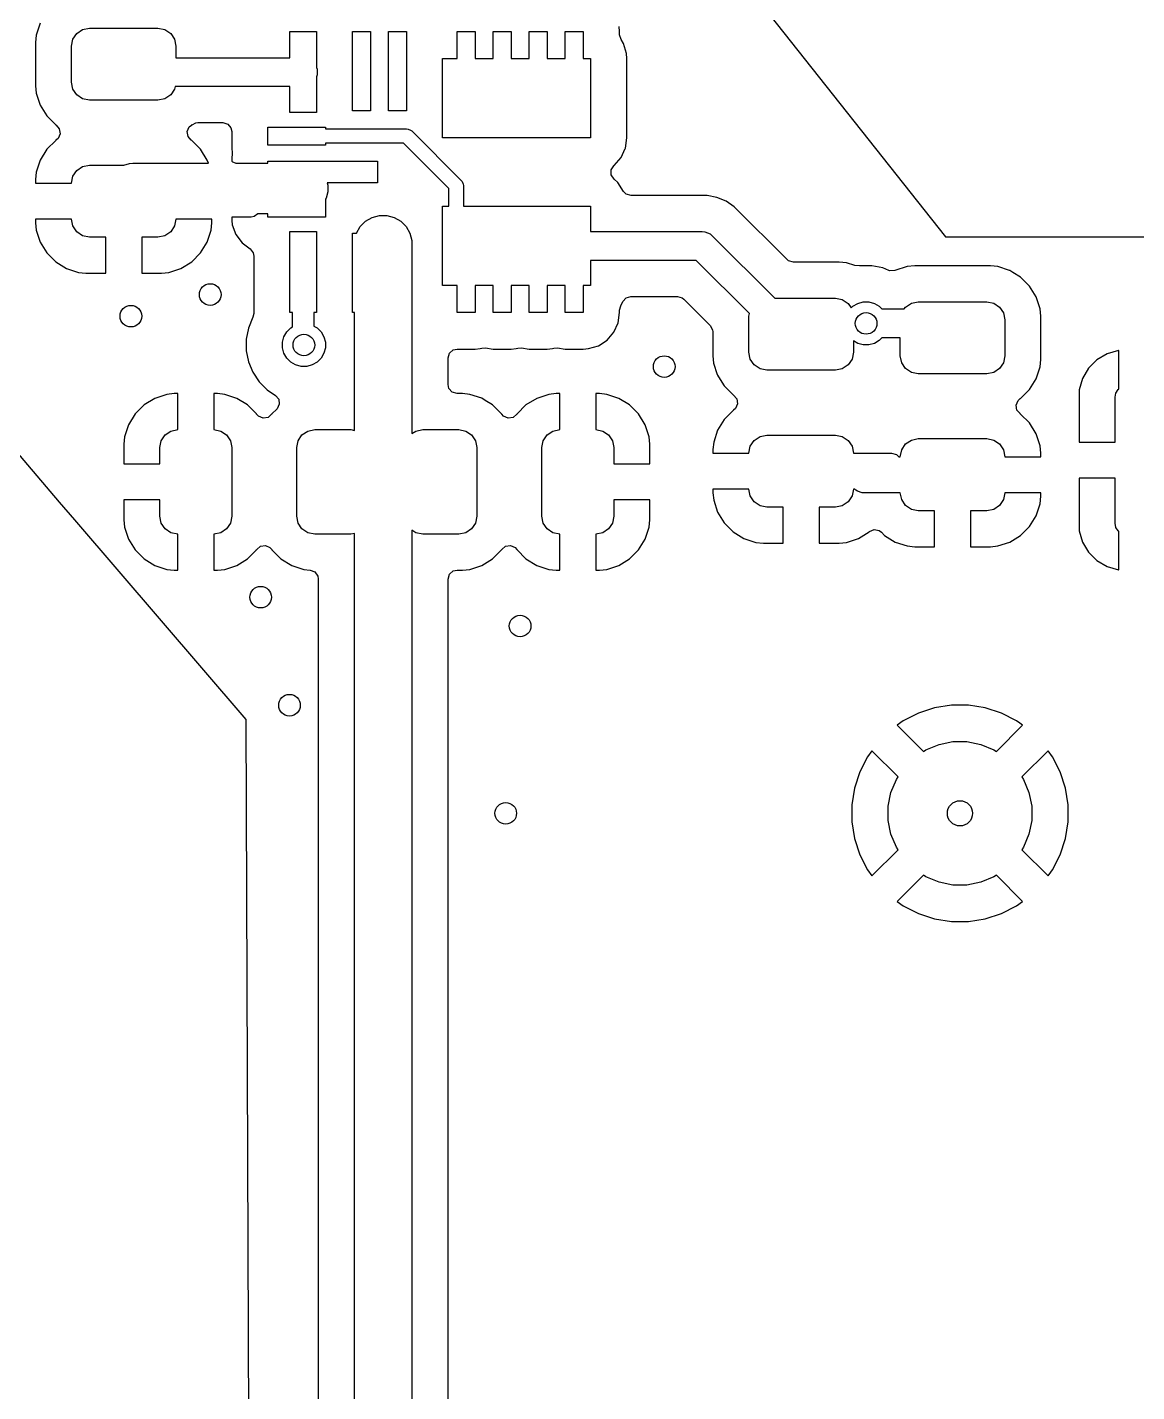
# Model space of a CAD drawing. Header units: inches. Extents: x -1.73 to 1.75, y 0.02 to 4.69.
# Drawn here: x -0.427 to 0.179, y 0.719 to 1.465 of the extents above; entities that cross this region are included whole.
import ezdxf

# ---------------------------------------------------------------- set-up
doc = ezdxf.new("R2010")
doc.units = ezdxf.units.IN
doc.header["$MEASUREMENT"] = 0
doc.layers.add('BLACK', color=250, linetype='CONTINUOUS')

msp = doc.modelspace()

# ---------------------------------------------------------------- linework, layer by layer
at = {"layer": 'BLACK', "linetype": 'CONTINUOUS'}
for p, q in [((-0.05759, 1.51783), (0.0748, 1.35039)), ((-0.42077, 1.46389), (-0.42185, 1.46064)), ((-0.41968, 1.4672), (-0.42077, 1.46389)), ((-0.40181, 1.45839), (-0.39968, 1.46159)), ((-0.39968, 1.46159), (-0.39648, 1.46372)), ((-0.39648, 1.46372), (-0.39272, 1.46447)), ((-0.39272, 1.46447), (-0.35531, 1.46447)), ((-0.35531, 1.46447), (-0.35155, 1.46372)), ((-0.35155, 1.46372), (-0.34836, 1.46159)), ((-0.34836, 1.46159), (-0.34622, 1.45839)), ((-0.28327, 1.44833), (-0.28327, 1.4626)), ((-0.28327, 1.4626), (-0.2687, 1.4626)), ((-0.2687, 1.4626), (-0.2687, 1.44305)), ((-0.24902, 1.41929), (-0.24902, 1.4626)), ((-0.24902, 1.4626), (-0.23918, 1.4626)), ((-0.23918, 1.4626), (-0.23918, 1.41929)), ((-0.22933, 1.41929), (-0.22933, 1.4626)), ((-0.22933, 1.4626), (-0.21949, 1.4626)), ((-0.21949, 1.4626), (-0.21949, 1.41929)), ((-0.19193, 1.44783), (-0.19193, 1.4626)), ((-0.19193, 1.4626), (-0.18208, 1.4626)), ((-0.18208, 1.4626), (-0.18208, 1.44783)), ((-0.17224, 1.44783), (-0.17224, 1.4626)), ((-0.17224, 1.4626), (-0.16239, 1.4626)), ((-0.16239, 1.4626), (-0.16239, 1.44783)), ((-0.15255, 1.44783), (-0.15255, 1.4626)), ((-0.15255, 1.4626), (-0.1427, 1.4626)), ((-0.1427, 1.4626), (-0.1427, 1.44783)), ((-0.13286, 1.44783), (-0.13286, 1.4626)), ((-0.13286, 1.4626), (-0.12301, 1.4626)), ((-0.12301, 1.4626), (-0.12301, 1.44783)), ((-0.10311, 1.4626), (-0.10332, 1.46543)), ((-0.10311, 1.46084), (-0.10311, 1.4626)), ((-0.42185, 1.46064), (-0.42226, 1.4566)), ((-0.42226, 1.4566), (-0.42226, 1.43297)), ((-0.42185, 1.46064), (-0.42185, 1.46064)), ((-0.42185, 1.46064), (-0.42185, 1.46064)), ((-0.40256, 1.45463), (-0.40181, 1.45839)), ((-0.40256, 1.43494), (-0.40256, 1.45463)), ((-0.34622, 1.45839), (-0.34547, 1.45463)), ((-0.34547, 1.45463), (-0.34547, 1.44833)), ((-0.10234, 1.4582), (-0.10311, 1.46084)), ((-0.10099, 1.4561), (-0.10234, 1.4582)), ((-0.09939, 1.45067), (-0.10099, 1.4561)), ((-0.34547, 1.44833), (-0.28327, 1.44833)), ((-0.1998, 1.40453), (-0.1998, 1.44783)), ((-0.1998, 1.44783), (-0.19193, 1.44783)), ((-0.18208, 1.44783), (-0.17224, 1.44783)), ((-0.16239, 1.44783), (-0.15255, 1.44783)), ((-0.1427, 1.44783), (-0.13286, 1.44783)), ((-0.12301, 1.44783), (-0.11909, 1.44783)), ((-0.11909, 1.44783), (-0.11909, 1.4439)), ((-0.09919, 1.44783), (-0.09939, 1.45067)), ((-0.09919, 1.44371), (-0.09919, 1.44783)), ((-0.2687, 1.44305), (-0.26826, 1.44199)), ((-0.26826, 1.44199), (-0.26826, 1.43892)), ((-0.11909, 1.4439), (-0.11909, 1.4439)), ((-0.11909, 1.4439), (-0.11909, 1.40453)), ((-0.09919, 1.40453), (-0.09919, 1.44371)), ((-0.09919, 1.44371), (-0.09919, 1.44371)), ((-0.42226, 1.43297), (-0.42226, 1.43297)), ((-0.42226, 1.43297), (-0.42185, 1.42893)), ((-0.40181, 1.43117), (-0.40256, 1.43494)), ((-0.34594, 1.43258), (-0.34622, 1.43117)), ((-0.28327, 1.43258), (-0.34594, 1.43258)), ((-0.28327, 1.41831), (-0.28327, 1.43258)), ((-0.26826, 1.43892), (-0.2687, 1.43786)), ((-0.2687, 1.43786), (-0.2687, 1.41831)), ((-0.42185, 1.42893), (-0.42185, 1.42893)), ((-0.42185, 1.42893), (-0.41968, 1.42237)), ((-0.39968, 1.42798), (-0.40181, 1.43117)), ((-0.39648, 1.42585), (-0.39968, 1.42798)), ((-0.39272, 1.4251), (-0.39648, 1.42585)), ((-0.35531, 1.4251), (-0.39272, 1.4251)), ((-0.35155, 1.42585), (-0.35531, 1.4251)), ((-0.34836, 1.42798), (-0.35155, 1.42585)), ((-0.34622, 1.43117), (-0.34836, 1.42798)), ((-0.41968, 1.42237), (-0.41968, 1.42237)), ((-0.41968, 1.42237), (-0.41605, 1.41649)), ((-0.2687, 1.41831), (-0.28327, 1.41831)), ((-0.23918, 1.41929), (-0.24902, 1.41929)), ((-0.21949, 1.41929), (-0.22933, 1.41929)), ((-0.41605, 1.41649), (-0.41117, 1.41161)), ((-0.41117, 1.41161), (-0.41104, 1.41153)), ((-0.41104, 1.41153), (-0.41104, 1.41153)), ((-0.41104, 1.41153), (-0.41097, 1.41145)), ((-0.41097, 1.41145), (-0.41094, 1.41143)), ((-0.41094, 1.41143), (-0.41095, 1.41143)), ((-0.41095, 1.41143), (-0.4092, 1.40948)), ((-0.4092, 1.40948), (-0.40876, 1.40677)), ((-0.33928, 1.40798), (-0.33818, 1.4105)), ((-0.33818, 1.4105), (-0.33699, 1.41153)), ((-0.33699, 1.41153), (-0.33686, 1.41161)), ((-0.33686, 1.41161), (-0.33664, 1.41178)), ((-0.33686, 1.41161), (-0.33686, 1.41161)), ((-0.33664, 1.41178), (-0.33657, 1.41169)), ((-0.33657, 1.41169), (-0.33461, 1.41276)), ((-0.33461, 1.41276), (-0.33357, 1.41287)), ((-0.33357, 1.41287), (-0.31986, 1.41287)), ((-0.31986, 1.41287), (-0.31722, 1.4121)), ((-0.31722, 1.4121), (-0.31542, 1.41002)), ((-0.31542, 1.41002), (-0.31498, 1.40799)), ((-0.29528, 1.40059), (-0.29528, 1.41043)), ((-0.29528, 1.41043), (-0.26378, 1.41043)), ((-0.26378, 1.41043), (-0.26378, 1.40945)), ((-0.26378, 1.40945), (-0.21949, 1.40945)), ((-0.21949, 1.40945), (-0.21872, 1.40937)), ((-0.21872, 1.40937), (-0.2173, 1.40879)), ((-0.41116, 1.40314), (-0.41604, 1.39826)), ((-0.41104, 1.40322), (-0.41116, 1.40314)), ((-0.41116, 1.40314), (-0.41116, 1.40314)), ((-0.40985, 1.40424), (-0.41104, 1.40322)), ((-0.40876, 1.40677), (-0.40985, 1.40424)), ((-0.33883, 1.40526), (-0.33928, 1.40798)), ((-0.33709, 1.40333), (-0.33883, 1.40526)), ((-0.3371, 1.40332), (-0.33709, 1.40333)), ((-0.33706, 1.40329), (-0.3371, 1.40332)), ((-0.33699, 1.40322), (-0.33706, 1.40329)), ((-0.33688, 1.40314), (-0.33699, 1.40322)), ((-0.332, 1.39826), (-0.33688, 1.40314)), ((-0.33688, 1.40314), (-0.33688, 1.40314)), ((-0.31498, 1.40799), (-0.31498, 1.39871)), ((-0.2173, 1.40879), (-0.2167, 1.4083)), ((-0.2167, 1.4083), (-0.18964, 1.38123)), ((-0.11909, 1.40453), (-0.1998, 1.40453)), ((-0.1, 1.39892), (-0.09919, 1.40453)), ((-0.41604, 1.39826), (-0.41966, 1.39239)), ((-0.32837, 1.39239), (-0.332, 1.39826)), ((-0.31498, 1.39871), (-0.31498, 1.39871)), ((-0.31498, 1.39871), (-0.31475, 1.39659)), ((-0.31475, 1.39555), (-0.31496, 1.39362)), ((-0.31475, 1.39659), (-0.31475, 1.39555)), ((-0.26378, 1.40059), (-0.29528, 1.40059)), ((-0.22112, 1.40157), (-0.26378, 1.40157)), ((-0.26378, 1.40157), (-0.26378, 1.40059)), ((-0.19636, 1.37682), (-0.22112, 1.40157)), ((-0.10235, 1.39377), (-0.10009, 1.39871)), ((-0.10009, 1.39871), (-0.1, 1.39892)), ((-0.1, 1.39892), (-0.1, 1.39892)), ((-0.41966, 1.39239), (-0.42183, 1.38583)), ((-0.41966, 1.39239), (-0.41966, 1.39239)), ((-0.40181, 1.38359), (-0.39968, 1.38678)), ((-0.39968, 1.38678), (-0.39648, 1.38892)), ((-0.39648, 1.38892), (-0.39272, 1.38967)), ((-0.39272, 1.38967), (-0.37392, 1.38967)), ((-0.37392, 1.38967), (-0.37079, 1.3905)), ((-0.37079, 1.3905), (-0.369, 1.39062)), ((-0.369, 1.39062), (-0.32779, 1.39062)), ((-0.32779, 1.39062), (-0.32837, 1.39239)), ((-0.32837, 1.39239), (-0.32837, 1.39239)), ((-0.31496, 1.39362), (-0.31496, 1.39173)), ((-0.31496, 1.39173), (-0.31465, 1.39142)), ((-0.31465, 1.39142), (-0.31306, 1.39096)), ((-0.31306, 1.39096), (-0.3127, 1.39062)), ((-0.3127, 1.39062), (-0.29528, 1.39062)), ((-0.29528, 1.39062), (-0.29528, 1.39173)), ((-0.29528, 1.39173), (-0.23543, 1.39173)), ((-0.23543, 1.39173), (-0.23543, 1.37992)), ((-0.10767, 1.38707), (-0.10628, 1.38922)), ((-0.10767, 1.38432), (-0.10767, 1.38707)), ((-0.10629, 1.38922), (-0.10627, 1.38925)), ((-0.10628, 1.38922), (-0.10629, 1.38922)), ((-0.10627, 1.38925), (-0.10618, 1.38938)), ((-0.10618, 1.38938), (-0.10606, 1.38949)), ((-0.10618, 1.38938), (-0.10618, 1.38938)), ((-0.10606, 1.38949), (-0.10235, 1.39377)), ((-0.10606, 1.38949), (-0.10606, 1.38949)), ((-0.42183, 1.38583), (-0.42224, 1.38179)), ((-0.42224, 1.38179), (-0.42224, 1.37982)), ((-0.42224, 1.37982), (-0.40256, 1.37982)), ((-0.42183, 1.38583), (-0.42183, 1.38583)), ((-0.40256, 1.37982), (-0.40181, 1.38359)), ((-0.23543, 1.37992), (-0.26286, 1.37992)), ((-0.26286, 1.37992), (-0.26252, 1.37864)), ((-0.18964, 1.38123), (-0.18915, 1.38063)), ((-0.18915, 1.38063), (-0.18856, 1.37921)), ((-0.10618, 1.382), (-0.10767, 1.38432)), ((-0.10405, 1.38016), (-0.10618, 1.382)), ((-0.10092, 1.37529), (-0.10405, 1.38016)), ((-0.10405, 1.38016), (-0.10405, 1.38016)), ((-0.10405, 1.38016), (-0.10405, 1.38016)), ((-0.26252, 1.37504), (-0.26345, 1.37157)), ((-0.26252, 1.37864), (-0.26252, 1.37504)), ((-0.19636, 1.36713), (-0.19636, 1.37682)), ((-0.18856, 1.37921), (-0.18848, 1.37845)), ((-0.18848, 1.37845), (-0.18848, 1.36713)), ((-0.09946, 1.37383), (-0.10092, 1.37529)), ((-0.09682, 1.37305), (-0.09946, 1.37383)), ((-0.05535, 1.37305), (-0.09682, 1.37305)), ((-0.05003, 1.37199), (-0.05535, 1.37305)), ((-0.05535, 1.37305), (-0.05535, 1.37305)), ((-0.05535, 1.37305), (-0.05535, 1.37305)), ((-0.04501, 1.36991), (-0.05003, 1.37199)), ((-0.05003, 1.37199), (-0.05003, 1.37199)), ((-0.26345, 1.37157), (-0.26378, 1.371)), ((-0.26378, 1.371), (-0.26378, 1.36122)), ((-0.1998, 1.32776), (-0.1998, 1.36713)), ((-0.1998, 1.36713), (-0.19636, 1.36713)), ((-0.18848, 1.36713), (-0.11909, 1.36713)), ((-0.11909, 1.36713), (-0.11909, 1.35335)), ((-0.04049, 1.36689), (-0.04501, 1.36991)), ((-0.01166, 1.33806), (-0.04049, 1.36689)), ((-0.04049, 1.36689), (-0.04049, 1.36689)), ((-0.40256, 1.36014), (-0.42224, 1.36014)), ((-0.42224, 1.36014), (-0.42224, 1.35817)), ((-0.42224, 1.35817), (-0.42183, 1.35413)), ((-0.40181, 1.35637), (-0.40256, 1.36014)), ((-0.34547, 1.36014), (-0.34622, 1.35637)), ((-0.32579, 1.36014), (-0.34547, 1.36014)), ((-0.3262, 1.35413), (-0.32579, 1.35817)), ((-0.32579, 1.35817), (-0.32579, 1.36014)), ((-0.32579, 1.35817), (-0.32579, 1.35817)), ((-0.30443, 1.36122), (-0.31496, 1.36122)), ((-0.31496, 1.36122), (-0.31496, 1.35934)), ((-0.31496, 1.35934), (-0.31471, 1.35699)), ((-0.31471, 1.35699), (-0.31471, 1.35699)), ((-0.31471, 1.35699), (-0.31273, 1.35169)), ((-0.30272, 1.36153), (-0.30443, 1.36122)), ((-0.30068, 1.36306), (-0.30272, 1.36153)), ((-0.29528, 1.36306), (-0.30068, 1.36306)), ((-0.29528, 1.36122), (-0.29528, 1.36306)), ((-0.26378, 1.36122), (-0.29528, 1.36122)), ((-0.24478, 1.35604), (-0.24187, 1.35895)), ((-0.24187, 1.35895), (-0.23831, 1.36101)), ((-0.23831, 1.36101), (-0.23434, 1.36207)), ((-0.23434, 1.36207), (-0.23023, 1.36207)), ((-0.23023, 1.36207), (-0.22626, 1.36101)), ((-0.22626, 1.36101), (-0.2227, 1.35895)), ((-0.2227, 1.35895), (-0.21979, 1.35604)), ((-0.42183, 1.35413), (-0.41966, 1.34757)), ((-0.39968, 1.35318), (-0.40181, 1.35637)), ((-0.39648, 1.35104), (-0.39968, 1.35318)), ((-0.39272, 1.3503), (-0.39648, 1.35104)), ((-0.38386, 1.3503), (-0.39272, 1.3503)), ((-0.38386, 1.33061), (-0.38386, 1.3503)), ((-0.35531, 1.3503), (-0.36417, 1.3503)), ((-0.36417, 1.3503), (-0.36417, 1.33061)), ((-0.35155, 1.35104), (-0.35531, 1.3503)), ((-0.34836, 1.35318), (-0.35155, 1.35104)), ((-0.34622, 1.35637), (-0.34836, 1.35318)), ((-0.32837, 1.34757), (-0.3262, 1.35413)), ((-0.3262, 1.35413), (-0.3262, 1.35413)), ((-0.31273, 1.35169), (-0.31273, 1.35169)), ((-0.31273, 1.35169), (-0.30934, 1.34716)), ((-0.28327, 1.30906), (-0.28327, 1.35335)), ((-0.28327, 1.35335), (-0.2687, 1.35335)), ((-0.2687, 1.35335), (-0.2687, 1.30906)), ((-0.24902, 1.30906), (-0.24902, 1.35236)), ((-0.24902, 1.35236), (-0.24687, 1.35236)), ((-0.24687, 1.35236), (-0.24683, 1.35248)), ((-0.24683, 1.35248), (-0.24478, 1.35604)), ((-0.21979, 1.35604), (-0.21773, 1.35248)), ((-0.21773, 1.35248), (-0.21667, 1.34851)), ((-0.11909, 1.35335), (-0.05807, 1.35335)), ((-0.05807, 1.35335), (-0.05653, 1.3532)), ((-0.05653, 1.3532), (-0.0537, 1.35202)), ((-0.0537, 1.35202), (-0.0525, 1.35104)), ((-0.0525, 1.35104), (-0.01839, 1.31693)), ((0.0748, 1.35039), (1.43211, 1.35039)), ((-0.41966, 1.34757), (-0.41966, 1.34757)), ((-0.41966, 1.34757), (-0.41604, 1.3417)), ((-0.332, 1.3417), (-0.32837, 1.34757)), ((-0.32837, 1.34757), (-0.32837, 1.34757)), ((-0.30934, 1.34716), (-0.30934, 1.34716)), ((-0.30934, 1.34716), (-0.30493, 1.34386)), ((-0.30493, 1.34386), (-0.30328, 1.34165)), ((-0.21667, 1.34851), (-0.21654, 1.34646)), ((-0.21654, 1.34646), (-0.21654, 1.2429)), ((-0.41604, 1.3417), (-0.41116, 1.33682)), ((-0.41116, 1.33682), (-0.40528, 1.33319)), ((-0.34275, 1.33319), (-0.33688, 1.33682)), ((-0.33688, 1.33682), (-0.332, 1.3417)), ((-0.30328, 1.34165), (-0.30297, 1.33995)), ((-0.30297, 1.33995), (-0.30297, 1.30851)), ((-0.06133, 1.3376), (-0.11909, 1.3376)), ((-0.11909, 1.3376), (-0.11909, 1.32776)), ((-0.0322, 1.30847), (-0.06133, 1.3376)), ((-0.01085, 1.33741), (-0.01166, 1.33806)), ((-0.00821, 1.33663), (-0.01085, 1.33741)), ((0.01673, 1.33663), (-0.00821, 1.33663)), ((0.02078, 1.33622), (0.01673, 1.33663)), ((0.01673, 1.33663), (0.01673, 1.33663)), ((0.02534, 1.33471), (0.02078, 1.33622)), ((0.02783, 1.33455), (0.02534, 1.33471)), ((0.02839, 1.33467), (0.02783, 1.33455)), ((0.0346, 1.33467), (0.02839, 1.33467)), ((0.02839, 1.33467), (0.02839, 1.33467)), ((0.04069, 1.33345), (0.0346, 1.33467)), ((0.0346, 1.33467), (0.0346, 1.33467)), ((0.05807, 1.33467), (0.05402, 1.33425)), ((0.09941, 1.33467), (0.05807, 1.33467)), ((0.05807, 1.33467), (0.05807, 1.33467)), ((0.10346, 1.33425), (0.09941, 1.33467)), ((-0.40528, 1.33319), (-0.40528, 1.33319)), ((-0.40528, 1.33319), (-0.39873, 1.33102)), ((-0.39873, 1.33102), (-0.39873, 1.33102)), ((-0.39873, 1.33102), (-0.39468, 1.33061)), ((-0.39468, 1.33061), (-0.38386, 1.33061)), ((-0.38386, 1.33061), (-0.38386, 1.33061)), ((-0.36417, 1.33061), (-0.35335, 1.33061)), ((-0.35335, 1.33061), (-0.3493, 1.33102)), ((-0.35335, 1.33061), (-0.35335, 1.33061)), ((-0.3493, 1.33102), (-0.34275, 1.33319)), ((-0.34275, 1.33319), (-0.34275, 1.33319)), ((-0.1998, 1.32382), (-0.1998, 1.32776)), ((-0.11909, 1.32776), (-0.11909, 1.32382)), ((0.04387, 1.33214), (0.04069, 1.33345)), ((0.04069, 1.33345), (0.04069, 1.33345)), ((0.04452, 1.33192), (0.04387, 1.33214)), ((0.04727, 1.33201), (0.04452, 1.33192)), ((0.05402, 1.33425), (0.04727, 1.33201)), ((0.05402, 1.33425), (0.05402, 1.33425)), ((0.10984, 1.33214), (0.10346, 1.33425)), ((0.10346, 1.33425), (0.10346, 1.33425)), ((0.11001, 1.33208), (0.10984, 1.33214)), ((0.11173, 1.33102), (0.11001, 1.33208)), ((0.11001, 1.33208), (0.11001, 1.33208)), ((0.11589, 1.32845), (0.11173, 1.33102)), ((0.12078, 1.32357), (0.11589, 1.32845)), ((-0.19193, 1.32382), (-0.1998, 1.32382)), ((-0.19193, 1.30906), (-0.19193, 1.32382)), ((-0.17224, 1.32382), (-0.18208, 1.32382)), ((-0.18208, 1.32382), (-0.18208, 1.30906)), ((-0.17224, 1.30906), (-0.17224, 1.32382)), ((-0.15255, 1.32382), (-0.16239, 1.32382)), ((-0.16239, 1.32382), (-0.16239, 1.30906)), ((-0.15255, 1.30906), (-0.15255, 1.32382)), ((-0.13286, 1.32382), (-0.1427, 1.32382)), ((-0.1427, 1.32382), (-0.1427, 1.30906)), ((-0.13286, 1.30906), (-0.13286, 1.32382)), ((-0.11909, 1.32382), (-0.12301, 1.32382)), ((-0.12301, 1.32382), (-0.12301, 1.30906)), ((0.1244, 1.31769), (0.12078, 1.32357)), ((-0.10311, 1.31044), (-0.10244, 1.31272)), ((-0.10249, 1.31274), (-0.10145, 1.31504)), ((-0.10244, 1.31272), (-0.10249, 1.31274)), ((-0.10145, 1.31504), (-0.09964, 1.31712)), ((-0.09964, 1.31712), (-0.097, 1.31789)), ((-0.097, 1.31789), (-0.07152, 1.31789)), ((-0.07152, 1.31789), (-0.06888, 1.31712)), ((-0.06888, 1.31712), (-0.06806, 1.31646)), ((-0.06806, 1.31646), (-0.05361, 1.30201)), ((-0.01839, 1.31693), (0.01476, 1.31693)), ((0.01476, 1.31693), (0.01853, 1.31618)), ((0.01853, 1.31618), (0.02172, 1.31405)), ((0.02172, 1.31405), (0.02337, 1.31158)), ((0.02337, 1.31158), (0.02431, 1.31252)), ((0.02431, 1.31252), (0.02698, 1.31406)), ((0.02698, 1.31406), (0.02995, 1.31486)), ((0.02995, 1.31486), (0.03304, 1.31486)), ((0.03304, 1.31486), (0.03602, 1.31406)), ((0.03602, 1.31406), (0.03869, 1.31252)), ((0.03869, 1.31252), (0.04018, 1.31102)), ((0.05308, 1.31208), (0.05627, 1.31421)), ((0.05627, 1.31421), (0.06004, 1.31496)), ((0.06004, 1.31496), (0.09744, 1.31496)), ((0.09744, 1.31496), (0.10121, 1.31421)), ((0.10121, 1.31421), (0.1044, 1.31208)), ((0.12657, 1.31113), (0.1244, 1.31769)), ((-0.30343, 1.30649), (-0.3059, 1.30053)), ((-0.30297, 1.30851), (-0.30347, 1.30651)), ((-0.30347, 1.30651), (-0.30343, 1.30649)), ((-0.28189, 1.30906), (-0.28327, 1.30906)), ((-0.28189, 1.30122), (-0.28189, 1.30906)), ((-0.2687, 1.30906), (-0.27008, 1.30906)), ((-0.27008, 1.30906), (-0.27008, 1.30168)), ((-0.24803, 1.30906), (-0.24902, 1.30906)), ((-0.24803, 1.24469), (-0.24803, 1.30906)), ((-0.18208, 1.30906), (-0.19193, 1.30906)), ((-0.16239, 1.30906), (-0.17224, 1.30906)), ((-0.1427, 1.30906), (-0.15255, 1.30906)), ((-0.12301, 1.30906), (-0.13286, 1.30906)), ((-0.10392, 1.30345), (-0.10311, 1.30906)), ((-0.10311, 1.30906), (-0.10311, 1.31044)), ((-0.03248, 1.30709), (-0.0322, 1.30847)), ((-0.03248, 1.2874), (-0.03248, 1.30709)), ((0.04018, 1.31102), (0.05238, 1.31102)), ((0.05238, 1.31102), (0.05308, 1.31208)), ((0.1044, 1.31208), (0.10653, 1.30888)), ((0.10653, 1.30888), (0.10728, 1.30512)), ((0.10728, 1.30512), (0.10728, 1.28543)), ((0.12699, 1.30709), (0.12657, 1.31113)), ((0.12699, 1.28346), (0.12699, 1.30709)), ((-0.3059, 1.30053), (-0.30711, 1.29444)), ((-0.3059, 1.30053), (-0.3059, 1.30053)), ((-0.2865, 1.29586), (-0.28496, 1.29853)), ((-0.28496, 1.29853), (-0.28278, 1.30071)), ((-0.28278, 1.30071), (-0.28189, 1.30122)), ((-0.27008, 1.30168), (-0.2684, 1.30071)), ((-0.2684, 1.30071), (-0.26622, 1.29853)), ((-0.26622, 1.29853), (-0.26468, 1.29586)), ((-0.10998, 1.29401), (-0.10627, 1.2983)), ((-0.10627, 1.2983), (-0.10392, 1.30345)), ((-0.05361, 1.30201), (-0.0523, 1.2996)), ((-0.0523, 1.2996), (-0.05219, 1.29856)), ((-0.05219, 1.29856), (-0.05219, 1.28543)), ((-0.30711, 1.29444), (-0.30711, 1.28823)), ((-0.2873, 1.29288), (-0.2865, 1.29586)), ((-0.2873, 1.2898), (-0.2873, 1.29288)), ((-0.26468, 1.29586), (-0.26388, 1.29288)), ((-0.26388, 1.29288), (-0.26388, 1.2898)), ((-0.12018, 1.28936), (-0.11475, 1.29095)), ((-0.11475, 1.29095), (-0.10998, 1.29401)), ((0.02698, 1.29224), (0.02461, 1.29361)), ((0.02461, 1.29361), (0.02461, 1.2874)), ((0.02995, 1.29144), (0.02698, 1.29224)), ((0.03304, 1.29144), (0.02995, 1.29144)), ((0.03602, 1.29224), (0.03304, 1.29144)), ((0.03869, 1.29378), (0.03602, 1.29224)), ((0.04018, 1.29528), (0.03869, 1.29378)), ((0.0502, 1.29528), (0.04018, 1.29528)), ((0.0502, 1.28543), (0.0502, 1.29528)), ((-0.30711, 1.28823), (-0.3059, 1.28215)), ((-0.2865, 1.28682), (-0.2873, 1.2898)), ((-0.28496, 1.28415), (-0.2865, 1.28682)), ((-0.28278, 1.28197), (-0.28496, 1.28415)), ((-0.26622, 1.28415), (-0.2684, 1.28197)), ((-0.26468, 1.28682), (-0.26622, 1.28415)), ((-0.26388, 1.2898), (-0.26468, 1.28682)), ((-0.19683, 1.28427), (-0.19606, 1.28691)), ((-0.19683, 1.26967), (-0.19683, 1.28427)), ((-0.19606, 1.28691), (-0.19398, 1.28871)), ((-0.19398, 1.28871), (-0.19195, 1.28915)), ((-0.19195, 1.28915), (-0.18208, 1.28915)), ((-0.18208, 1.28915), (-0.17925, 1.28936)), ((-0.17925, 1.28936), (-0.17843, 1.2896)), ((-0.17843, 1.2896), (-0.17636, 1.28975)), ((-0.17636, 1.28975), (-0.17224, 1.28915)), ((-0.17224, 1.28915), (-0.17224, 1.28915)), ((-0.17224, 1.28915), (-0.16239, 1.28915)), ((-0.16239, 1.28915), (-0.15956, 1.28936)), ((-0.15956, 1.28936), (-0.15874, 1.2896)), ((-0.15874, 1.2896), (-0.15667, 1.28975)), ((-0.15667, 1.28975), (-0.15255, 1.28915)), ((-0.15255, 1.28915), (-0.15255, 1.28915)), ((-0.15255, 1.28915), (-0.1427, 1.28915)), ((-0.1427, 1.28915), (-0.13987, 1.28936)), ((-0.13987, 1.28936), (-0.13905, 1.2896)), ((-0.13905, 1.2896), (-0.13698, 1.28975)), ((-0.13698, 1.28975), (-0.13286, 1.28915)), ((-0.13286, 1.28915), (-0.13286, 1.28915)), ((-0.13286, 1.28915), (-0.12301, 1.28915)), ((-0.12301, 1.28915), (-0.12018, 1.28936)), ((-0.05219, 1.28543), (-0.05219, 1.28543)), ((-0.05219, 1.28543), (-0.05177, 1.28139)), ((-0.03173, 1.28363), (-0.03248, 1.2874)), ((-0.0296, 1.28044), (-0.03173, 1.28363)), ((0.02386, 1.28363), (0.02172, 1.28044)), ((0.02461, 1.2874), (0.02386, 1.28363)), ((0.05095, 1.28167), (0.0502, 1.28543)), ((0.10728, 1.28543), (0.10653, 1.28167)), ((0.12657, 1.27942), (0.12699, 1.28346)), ((0.15762, 1.28318), (0.15304, 1.2786)), ((0.16318, 1.28647), (0.15762, 1.28318)), ((0.15762, 1.28318), (0.15762, 1.28318)), ((0.16939, 1.28827), (0.16318, 1.28647)), ((0.16318, 1.28647), (0.16318, 1.28647)), ((0.16949, 1.28828), (0.16939, 1.28827)), ((0.16949, 1.26713), (0.16949, 1.28828)), ((-0.3059, 1.28215), (-0.3059, 1.28215)), ((-0.3059, 1.28215), (-0.30352, 1.27641)), ((-0.30352, 1.27641), (-0.30352, 1.27641)), ((-0.30352, 1.27641), (-0.30007, 1.27125)), ((-0.28011, 1.28043), (-0.28278, 1.28197)), ((-0.27713, 1.27963), (-0.28011, 1.28043)), ((-0.27405, 1.27963), (-0.27713, 1.27963)), ((-0.27107, 1.28043), (-0.27405, 1.27963)), ((-0.2684, 1.28197), (-0.27107, 1.28043)), ((-0.05177, 1.28139), (-0.05177, 1.28139)), ((-0.05177, 1.28139), (-0.04976, 1.27531)), ((-0.04976, 1.27531), (-0.0496, 1.27483)), ((-0.0264, 1.27831), (-0.0296, 1.28044)), ((-0.02264, 1.27756), (-0.0264, 1.27831)), ((0.01476, 1.27756), (-0.02264, 1.27756)), ((0.01853, 1.27831), (0.01476, 1.27756)), ((0.02172, 1.28044), (0.01853, 1.27831)), ((0.05308, 1.27847), (0.05095, 1.28167)), ((0.05627, 1.27634), (0.05308, 1.27847)), ((0.06004, 1.27559), (0.05627, 1.27634)), ((0.09744, 1.27559), (0.06004, 1.27559)), ((0.10121, 1.27634), (0.09744, 1.27559)), ((0.1044, 1.27847), (0.10121, 1.27634)), ((0.10653, 1.28167), (0.1044, 1.27847)), ((0.1244, 1.27286), (0.12657, 1.27942)), ((0.15304, 1.2786), (0.14975, 1.27304)), ((0.15304, 1.2786), (0.15304, 1.2786)), ((-0.30007, 1.27125), (-0.30007, 1.27125)), ((-0.30007, 1.27125), (-0.29568, 1.26686)), ((-0.19639, 1.26764), (-0.19683, 1.26967)), ((-0.19459, 1.26556), (-0.19639, 1.26764)), ((-0.0496, 1.27483), (-0.04729, 1.27108)), ((-0.04729, 1.27108), (-0.04597, 1.26895)), ((-0.04597, 1.26895), (-0.04109, 1.26407)), ((0.12078, 1.26698), (0.1244, 1.27286)), ((0.14975, 1.27304), (0.14795, 1.26683)), ((0.14975, 1.27304), (0.14975, 1.27304)), ((-0.35705, 1.26218), (-0.36293, 1.25856)), ((-0.3505, 1.26435), (-0.35705, 1.26218)), ((-0.35705, 1.26218), (-0.35705, 1.26218)), ((-0.34646, 1.26476), (-0.3505, 1.26435)), ((-0.34449, 1.26476), (-0.34646, 1.26476)), ((-0.34646, 1.26476), (-0.34646, 1.26476)), ((-0.34449, 1.24508), (-0.34449, 1.26476)), ((-0.34449, 1.26476), (-0.34449, 1.26476)), ((-0.32284, 1.26476), (-0.3248, 1.26476)), ((-0.3248, 1.26476), (-0.3248, 1.24508)), ((-0.31879, 1.26435), (-0.32284, 1.26476)), ((-0.31224, 1.26218), (-0.31879, 1.26435)), ((-0.31879, 1.26435), (-0.31879, 1.26435)), ((-0.30636, 1.25856), (-0.31224, 1.26218)), ((-0.31224, 1.26218), (-0.31224, 1.26218)), ((-0.29568, 1.26686), (-0.29114, 1.26382)), ((-0.29114, 1.26382), (-0.28937, 1.26171)), ((-0.28937, 1.26171), (-0.28903, 1.25898)), ((-0.19195, 1.26478), (-0.19459, 1.26556)), ((-0.18898, 1.26478), (-0.19195, 1.26478)), ((-0.18493, 1.26437), (-0.18898, 1.26478)), ((-0.18898, 1.26478), (-0.18898, 1.26478)), ((-0.17843, 1.26222), (-0.18493, 1.26437)), ((-0.18493, 1.26437), (-0.18493, 1.26437)), ((-0.17837, 1.2622), (-0.17843, 1.26222)), ((-0.17649, 1.26103), (-0.17837, 1.2622)), ((-0.17837, 1.2622), (-0.17837, 1.2622)), ((-0.17249, 1.25857), (-0.17649, 1.26103)), ((-0.14839, 1.26218), (-0.15427, 1.25856)), ((-0.14184, 1.26435), (-0.14839, 1.26218)), ((-0.14839, 1.26218), (-0.14839, 1.26218)), ((-0.13779, 1.26476), (-0.14184, 1.26435)), ((-0.13583, 1.26476), (-0.13779, 1.26476)), ((-0.13779, 1.26476), (-0.13779, 1.26476)), ((-0.13583, 1.24508), (-0.13583, 1.26476)), ((-0.13583, 1.26476), (-0.13583, 1.26476)), ((-0.11417, 1.26476), (-0.11614, 1.26476)), ((-0.11614, 1.26476), (-0.11614, 1.24508)), ((-0.11013, 1.26435), (-0.11417, 1.26476)), ((-0.10358, 1.26218), (-0.11013, 1.26435)), ((-0.11013, 1.26435), (-0.11013, 1.26435)), ((-0.0977, 1.25856), (-0.10358, 1.26218)), ((-0.10358, 1.26218), (-0.10358, 1.26218)), ((-0.04109, 1.26407), (-0.04096, 1.26399)), ((-0.04096, 1.26399), (-0.04089, 1.26391)), ((-0.04089, 1.26391), (-0.04087, 1.26389)), ((-0.04087, 1.26389), (-0.04087, 1.26389)), ((-0.04087, 1.26389), (-0.03912, 1.26194)), ((-0.03912, 1.26194), (-0.03868, 1.25923)), ((0.11348, 1.25847), (0.11458, 1.26099)), ((0.11458, 1.26099), (0.11576, 1.26202)), ((0.11576, 1.26202), (0.11589, 1.2621)), ((0.11589, 1.2621), (0.11917, 1.26538)), ((0.11917, 1.26538), (0.12078, 1.26698)), ((0.14795, 1.26683), (0.14783, 1.26538)), ((0.14783, 1.26538), (0.14783, 1.23819)), ((0.14795, 1.26683), (0.14795, 1.26683)), ((0.16752, 1.2628), (0.16797, 1.26506)), ((0.16752, 1.23819), (0.16752, 1.2628)), ((0.16797, 1.26506), (0.16925, 1.26697)), ((0.16925, 1.26697), (0.16949, 1.26713)), ((-0.36781, 1.25367), (-0.37143, 1.2478)), ((-0.36293, 1.25856), (-0.36781, 1.25367)), ((-0.30148, 1.25367), (-0.30636, 1.25856)), ((-0.30141, 1.25356), (-0.30148, 1.25367)), ((-0.30148, 1.25367), (-0.30148, 1.25367)), ((-0.30038, 1.25237), (-0.30141, 1.25356)), ((-0.2932, 1.25347), (-0.29515, 1.25172)), ((-0.29318, 1.25349), (-0.2932, 1.25346)), ((-0.2932, 1.25346), (-0.2932, 1.25347)), ((-0.2931, 1.25356), (-0.29318, 1.25349)), ((-0.29302, 1.25369), (-0.2931, 1.25356)), ((-0.2904, 1.25631), (-0.29302, 1.25369)), ((-0.29022, 1.2565), (-0.2904, 1.25631)), ((-0.28903, 1.25898), (-0.29022, 1.2565)), ((-0.16761, 1.25369), (-0.17249, 1.25857)), ((-0.16753, 1.25356), (-0.16761, 1.25369)), ((-0.1665, 1.25237), (-0.16753, 1.25356)), ((-0.16753, 1.25356), (-0.16753, 1.25356)), ((-0.15933, 1.25346), (-0.16126, 1.25172)), ((-0.15932, 1.25345), (-0.15933, 1.25346)), ((-0.15929, 1.25349), (-0.15932, 1.25345)), ((-0.15922, 1.25356), (-0.15929, 1.25349)), ((-0.15915, 1.25367), (-0.15922, 1.25356)), ((-0.15427, 1.25856), (-0.15915, 1.25367)), ((-0.15915, 1.25367), (-0.15915, 1.25367)), ((-0.09282, 1.25367), (-0.0977, 1.25856)), ((-0.0892, 1.2478), (-0.09282, 1.25367)), ((-0.04108, 1.2556), (-0.04596, 1.25072)), ((-0.04096, 1.25568), (-0.04108, 1.2556)), ((-0.03977, 1.2567), (-0.04096, 1.25568)), ((-0.03868, 1.25923), (-0.03977, 1.2567)), ((0.11392, 1.25575), (0.11348, 1.25847)), ((0.11566, 1.25382), (0.11392, 1.25575)), ((0.11566, 1.25381), (0.11566, 1.25382)), ((0.1157, 1.25378), (0.11566, 1.25381)), ((0.11576, 1.25371), (0.1157, 1.25378)), ((0.11588, 1.25363), (0.11576, 1.25371)), ((0.12076, 1.24875), (0.11588, 1.25363)), ((0.11588, 1.25363), (0.11588, 1.25363)), ((-0.37143, 1.2478), (-0.3736, 1.24125)), ((-0.37143, 1.2478), (-0.37143, 1.2478)), ((-0.29786, 1.25128), (-0.30038, 1.25237)), ((-0.29515, 1.25172), (-0.29786, 1.25128)), ((-0.16398, 1.25128), (-0.1665, 1.25237)), ((-0.16126, 1.25172), (-0.16398, 1.25128)), ((-0.08703, 1.24125), (-0.0892, 1.2478)), ((-0.0892, 1.2478), (-0.0892, 1.2478)), ((-0.04596, 1.25072), (-0.04958, 1.24485)), ((0.12438, 1.24288), (0.12076, 1.24875)), ((-0.3736, 1.24125), (-0.37402, 1.2372)), ((-0.3736, 1.24125), (-0.3736, 1.24125)), ((-0.35433, 1.23524), (-0.35358, 1.239)), ((-0.35358, 1.239), (-0.35145, 1.2422)), ((-0.35145, 1.2422), (-0.34825, 1.24433)), ((-0.34825, 1.24433), (-0.34449, 1.24508)), ((-0.3248, 1.24508), (-0.32104, 1.24433)), ((-0.32104, 1.24433), (-0.31784, 1.2422)), ((-0.31784, 1.2422), (-0.31571, 1.239)), ((-0.31571, 1.239), (-0.31496, 1.23524)), ((-0.27953, 1.23524), (-0.27878, 1.239)), ((-0.27878, 1.239), (-0.27664, 1.2422)), ((-0.27664, 1.2422), (-0.27345, 1.24433)), ((-0.27345, 1.24433), (-0.26969, 1.24508)), ((-0.26969, 1.24508), (-0.25, 1.24508)), ((-0.25, 1.24508), (-0.24803, 1.24469)), ((-0.21654, 1.2429), (-0.2144, 1.24433)), ((-0.2144, 1.24433), (-0.21063, 1.24508)), ((-0.21063, 1.24508), (-0.19094, 1.24508)), ((-0.19094, 1.24508), (-0.18718, 1.24433)), ((-0.18718, 1.24433), (-0.18399, 1.2422)), ((-0.18399, 1.2422), (-0.18185, 1.239)), ((-0.18185, 1.239), (-0.1811, 1.23524)), ((-0.14567, 1.23524), (-0.14492, 1.239)), ((-0.14492, 1.239), (-0.14279, 1.2422)), ((-0.14279, 1.2422), (-0.13959, 1.24433)), ((-0.13959, 1.24433), (-0.13583, 1.24508)), ((-0.11614, 1.24508), (-0.11238, 1.24433)), ((-0.11238, 1.24433), (-0.10918, 1.2422)), ((-0.10918, 1.2422), (-0.10705, 1.239)), ((-0.10705, 1.239), (-0.1063, 1.23524)), ((-0.08661, 1.2372), (-0.08703, 1.24125)), ((-0.05175, 1.23829), (-0.05217, 1.23425)), ((-0.04958, 1.24485), (-0.05175, 1.2383)), ((-0.05175, 1.2383), (-0.05175, 1.23829)), ((-0.04958, 1.24485), (-0.04958, 1.24485)), ((-0.03173, 1.23605), (-0.0296, 1.23924)), ((-0.0296, 1.23924), (-0.0264, 1.24138)), ((-0.0264, 1.24138), (-0.02264, 1.24213)), ((-0.02264, 1.24213), (0.01476, 1.24213)), ((0.01476, 1.24213), (0.01853, 1.24138)), ((0.01853, 1.24138), (0.02172, 1.23924)), ((0.02172, 1.23924), (0.02386, 1.23605)), ((0.05308, 1.23727), (0.05627, 1.23941)), ((0.05627, 1.23941), (0.06004, 1.24016)), ((0.06004, 1.24016), (0.09744, 1.24016)), ((0.09744, 1.24016), (0.10121, 1.23941)), ((0.10121, 1.23941), (0.1044, 1.23727)), ((0.12656, 1.23633), (0.12438, 1.24288)), ((0.12438, 1.24288), (0.12438, 1.24288)), ((0.14783, 1.23819), (0.16752, 1.23819)), ((-0.40902, 1.20554), (-0.43355, 1.23415)), ((-0.37402, 1.2372), (-0.37402, 1.22638)), ((-0.35433, 1.22638), (-0.35433, 1.23524)), ((-0.31496, 1.23524), (-0.31496, 1.19783)), ((-0.27953, 1.19783), (-0.27953, 1.23524)), ((-0.1811, 1.23524), (-0.1811, 1.19783)), ((-0.14567, 1.19783), (-0.14567, 1.23524)), ((-0.1063, 1.23524), (-0.1063, 1.22638)), ((-0.08661, 1.22638), (-0.08661, 1.2372)), ((-0.08661, 1.2372), (-0.08661, 1.2372)), ((-0.05217, 1.23425), (-0.05217, 1.23228)), ((-0.05217, 1.23228), (-0.03248, 1.23228)), ((-0.03248, 1.23228), (-0.03173, 1.23605)), ((0.02386, 1.23605), (0.02461, 1.23228)), ((0.02461, 1.23228), (0.04542, 1.23228)), ((0.04542, 1.23228), (0.04806, 1.23151)), ((0.04806, 1.23151), (0.04887, 1.23085)), ((0.04887, 1.23085), (0.04941, 1.23032)), ((0.04941, 1.23032), (0.0502, 1.23032)), ((0.0502, 1.23032), (0.05095, 1.23408)), ((0.05095, 1.23408), (0.05308, 1.23727)), ((0.1044, 1.23727), (0.10653, 1.23408)), ((0.10653, 1.23408), (0.10728, 1.23032)), ((0.10728, 1.23032), (0.12697, 1.23032)), ((0.12697, 1.23228), (0.12656, 1.23633)), ((0.12697, 1.23032), (0.12697, 1.23228)), ((0.12697, 1.23228), (0.12697, 1.23228)), ((-0.37402, 1.22638), (-0.35433, 1.22638)), ((-0.1063, 1.22638), (-0.08661, 1.22638)), ((0.16752, 1.2185), (0.14783, 1.2185)), ((0.14783, 1.2185), (0.14783, 1.19131)), ((0.16752, 1.1939), (0.16752, 1.2185)), ((-0.03248, 1.2126), (-0.05217, 1.2126)), ((-0.05217, 1.2126), (-0.05217, 1.21063)), ((-0.05217, 1.21063), (-0.05175, 1.20659)), ((-0.03173, 1.20883), (-0.03248, 1.2126)), ((-0.0296, 1.20564), (-0.03173, 1.20883)), ((0.02386, 1.20883), (0.02172, 1.20564)), ((0.02461, 1.2126), (0.02386, 1.20883)), ((0.02539, 1.2126), (0.02461, 1.2126)), ((0.02593, 1.21206), (0.02539, 1.2126)), ((0.02674, 1.21141), (0.02593, 1.21206)), ((0.02938, 1.21063), (0.02674, 1.21141)), ((0.0502, 1.21063), (0.02938, 1.21063)), ((0.05095, 1.20686), (0.0502, 1.21063)), ((0.10728, 1.21063), (0.10653, 1.20686)), ((0.12697, 1.21063), (0.10728, 1.21063)), ((0.12656, 1.20462), (0.12697, 1.20866)), ((0.12697, 1.20866), (0.12697, 1.21063)), ((0.12697, 1.20866), (0.12697, 1.20866)), ((-0.40073, 1.19587), (-0.40902, 1.20554)), ((-0.35433, 1.20669), (-0.37402, 1.20669)), ((-0.37402, 1.20669), (-0.37402, 1.19587)), ((-0.35433, 1.19783), (-0.35433, 1.20669)), ((-0.08661, 1.20669), (-0.1063, 1.20669)), ((-0.1063, 1.20669), (-0.1063, 1.19783)), ((-0.08661, 1.19587), (-0.08661, 1.20669)), ((-0.05175, 1.20659), (-0.04958, 1.20003)), ((-0.0264, 1.20351), (-0.0296, 1.20564)), ((-0.02264, 1.20276), (-0.0264, 1.20351)), ((-0.01378, 1.20276), (-0.02264, 1.20276)), ((-0.01378, 1.18307), (-0.01378, 1.20276)), ((0.01476, 1.20276), (0.00591, 1.20276)), ((0.00591, 1.20276), (0.00591, 1.18307)), ((0.01853, 1.20351), (0.01476, 1.20276)), ((0.02172, 1.20564), (0.01853, 1.20351)), ((0.05308, 1.20367), (0.05095, 1.20686)), ((0.05627, 1.20154), (0.05308, 1.20367)), ((0.06004, 1.20079), (0.05627, 1.20154)), ((0.0689, 1.20079), (0.06004, 1.20079)), ((0.0689, 1.1811), (0.0689, 1.20079)), ((0.09744, 1.20079), (0.08858, 1.20079)), ((0.08858, 1.20079), (0.08858, 1.1811)), ((0.10121, 1.20154), (0.09744, 1.20079)), ((0.1044, 1.20367), (0.10121, 1.20154)), ((0.10653, 1.20686), (0.1044, 1.20367)), ((0.12438, 1.19807), (0.12656, 1.20462)), ((0.12656, 1.20462), (0.12656, 1.20462)), ((-0.30709, 1.08661), (-0.40073, 1.19587)), ((-0.37402, 1.19587), (-0.3736, 1.19182)), ((-0.35358, 1.19407), (-0.35433, 1.19783)), ((-0.35145, 1.19087), (-0.35358, 1.19407)), ((-0.31571, 1.19407), (-0.31784, 1.19087)), ((-0.31496, 1.19783), (-0.31571, 1.19407)), ((-0.27878, 1.19407), (-0.27953, 1.19783)), ((-0.27664, 1.19087), (-0.27878, 1.19407)), ((-0.18185, 1.19407), (-0.18399, 1.19087)), ((-0.1811, 1.19783), (-0.18185, 1.19407)), ((-0.14492, 1.19407), (-0.14567, 1.19783)), ((-0.14279, 1.19087), (-0.14492, 1.19407)), ((-0.10705, 1.19407), (-0.10918, 1.19087)), ((-0.1063, 1.19783), (-0.10705, 1.19407)), ((-0.08703, 1.19182), (-0.08661, 1.19587)), ((-0.08661, 1.19587), (-0.08661, 1.19587)), ((-0.04958, 1.20003), (-0.04958, 1.20003)), ((-0.04958, 1.20003), (-0.04596, 1.19416)), ((-0.04596, 1.19416), (-0.04108, 1.18928)), ((0.12076, 1.19219), (0.12438, 1.19807)), ((0.12438, 1.19807), (0.12438, 1.19807)), ((0.16797, 1.19164), (0.16752, 1.1939)), ((-0.3736, 1.19182), (-0.37143, 1.18527)), ((-0.34825, 1.18874), (-0.35145, 1.19087)), ((-0.34449, 1.18799), (-0.34825, 1.18874)), ((-0.34449, 1.16831), (-0.34449, 1.18799)), ((-0.32104, 1.18874), (-0.3248, 1.18799)), ((-0.3248, 1.18799), (-0.3248, 1.16831)), ((-0.31784, 1.19087), (-0.32104, 1.18874)), ((-0.27345, 1.18874), (-0.27664, 1.19087)), ((-0.26969, 1.18799), (-0.27345, 1.18874)), ((-0.25, 1.18799), (-0.26969, 1.18799)), ((-0.24803, 1.18838), (-0.25, 1.18799)), ((-0.24803, 0.45276), (-0.24803, 1.18838)), ((-0.2144, 1.18874), (-0.21654, 1.19017)), ((-0.21654, 1.19017), (-0.21654, 0.45928)), ((-0.21063, 1.18799), (-0.2144, 1.18874)), ((-0.19094, 1.18799), (-0.21063, 1.18799)), ((-0.18718, 1.18874), (-0.19094, 1.18799)), ((-0.18399, 1.19087), (-0.18718, 1.18874)), ((-0.13959, 1.18874), (-0.14279, 1.19087)), ((-0.13583, 1.18799), (-0.13959, 1.18874)), ((-0.13583, 1.16831), (-0.13583, 1.18799)), ((-0.11238, 1.18874), (-0.11614, 1.18799)), ((-0.11614, 1.18799), (-0.11614, 1.16831)), ((-0.10918, 1.19087), (-0.11238, 1.18874)), ((-0.0892, 1.18527), (-0.08703, 1.19182)), ((-0.08703, 1.19182), (-0.08703, 1.19182)), ((-0.04108, 1.18928), (-0.0352, 1.18566)), ((-0.0352, 1.18566), (-0.0352, 1.18566)), ((-0.0352, 1.18566), (-0.02865, 1.18348)), ((0.02078, 1.18348), (0.02733, 1.18566)), ((0.02733, 1.18566), (0.0332, 1.18928)), ((0.02733, 1.18566), (0.02733, 1.18566)), ((0.0332, 1.18928), (0.03338, 1.18942)), ((0.03338, 1.18942), (0.03594, 1.19045)), ((0.03594, 1.19045), (0.03864, 1.18994)), ((0.03864, 1.18994), (0.03987, 1.18905)), ((0.03987, 1.18905), (0.0416, 1.18731)), ((0.0416, 1.18731), (0.04748, 1.18369)), ((0.11, 1.18369), (0.11588, 1.18731)), ((0.11588, 1.18731), (0.11988, 1.19131)), ((0.11988, 1.19131), (0.12076, 1.19219)), ((0.14783, 1.19131), (0.14795, 1.18986)), ((0.14795, 1.18986), (0.14795, 1.18986)), ((0.14795, 1.18986), (0.14975, 1.18365)), ((0.16925, 1.18972), (0.16797, 1.19164)), ((0.16949, 1.18956), (0.16925, 1.18972)), ((0.16949, 1.16841), (0.16949, 1.18956)), ((-0.37143, 1.18527), (-0.37143, 1.18527)), ((-0.37143, 1.18527), (-0.36781, 1.1794)), ((-0.36781, 1.1794), (-0.36293, 1.17452)), ((-0.30636, 1.17452), (-0.30148, 1.1794)), ((-0.30148, 1.1794), (-0.30141, 1.17951)), ((-0.30141, 1.17951), (-0.30134, 1.17958)), ((-0.30134, 1.17958), (-0.30131, 1.17962)), ((-0.30131, 1.17962), (-0.3013, 1.17961)), ((-0.3013, 1.17961), (-0.29937, 1.18135)), ((-0.29937, 1.18135), (-0.29665, 1.1818)), ((-0.29665, 1.1818), (-0.29413, 1.1807)), ((-0.29413, 1.1807), (-0.2931, 1.17951)), ((-0.2931, 1.17951), (-0.29302, 1.17938)), ((-0.29302, 1.17938), (-0.28814, 1.1745)), ((-0.17249, 1.1745), (-0.16761, 1.17938)), ((-0.16761, 1.17938), (-0.16753, 1.17951)), ((-0.16753, 1.17951), (-0.16745, 1.17958)), ((-0.16745, 1.17958), (-0.16743, 1.17961)), ((-0.16743, 1.1796), (-0.16548, 1.18135)), ((-0.16743, 1.17961), (-0.16743, 1.1796)), ((-0.16548, 1.18135), (-0.16277, 1.1818)), ((-0.16277, 1.1818), (-0.16025, 1.1807)), ((-0.16025, 1.1807), (-0.15922, 1.17951)), ((-0.15922, 1.17951), (-0.15915, 1.1794)), ((-0.15915, 1.1794), (-0.15915, 1.1794)), ((-0.15915, 1.1794), (-0.15427, 1.17452)), ((-0.0977, 1.17452), (-0.09282, 1.1794)), ((-0.09282, 1.1794), (-0.0892, 1.18527)), ((-0.0892, 1.18527), (-0.0892, 1.18527)), ((-0.02865, 1.18348), (-0.02865, 1.18348)), ((-0.02865, 1.18348), (-0.02461, 1.18307)), ((-0.02461, 1.18307), (-0.01378, 1.18307)), ((-0.01378, 1.18307), (-0.01378, 1.18307)), ((0.00591, 1.18307), (0.01673, 1.18307)), ((0.01673, 1.18307), (0.02078, 1.18348)), ((0.01673, 1.18307), (0.01673, 1.18307)), ((0.04748, 1.18369), (0.04748, 1.18369)), ((0.04748, 1.18369), (0.05403, 1.18152)), ((0.05403, 1.18152), (0.05403, 1.18152)), ((0.05403, 1.18152), (0.05807, 1.1811)), ((0.05807, 1.1811), (0.0689, 1.1811)), ((0.0689, 1.1811), (0.0689, 1.1811)), ((0.08858, 1.1811), (0.09941, 1.1811)), ((0.09941, 1.1811), (0.10345, 1.18152)), ((0.09941, 1.1811), (0.09941, 1.1811)), ((0.10345, 1.18152), (0.11, 1.18369)), ((0.11, 1.18369), (0.11, 1.18369)), ((0.14975, 1.18365), (0.14975, 1.18365)), ((0.14975, 1.18365), (0.15304, 1.17809)), ((0.15304, 1.17809), (0.15304, 1.17809)), ((0.15304, 1.17809), (0.15762, 1.17352)), ((-0.36293, 1.17452), (-0.35705, 1.17089)), ((-0.35705, 1.17089), (-0.35705, 1.17089)), ((-0.35705, 1.17089), (-0.3505, 1.16872)), ((-0.31879, 1.16872), (-0.31224, 1.17089)), ((-0.31224, 1.17089), (-0.30636, 1.17452)), ((-0.31224, 1.17089), (-0.31224, 1.17089)), ((-0.28814, 1.1745), (-0.28226, 1.17087)), ((-0.28226, 1.17087), (-0.2757, 1.1687)), ((-0.18493, 1.1687), (-0.17837, 1.17087)), ((-0.17837, 1.17087), (-0.17249, 1.1745)), ((-0.15427, 1.17452), (-0.14839, 1.17089)), ((-0.14839, 1.17089), (-0.14839, 1.17089)), ((-0.14839, 1.17089), (-0.14184, 1.16872)), ((-0.11013, 1.16872), (-0.10358, 1.17089)), ((-0.10358, 1.17089), (-0.0977, 1.17452)), ((-0.10358, 1.17089), (-0.10358, 1.17089)), ((0.15762, 1.17352), (0.15762, 1.17352)), ((0.15762, 1.17352), (0.16318, 1.17023)), ((-0.3505, 1.16872), (-0.3505, 1.16872)), ((-0.3505, 1.16872), (-0.34646, 1.16831)), ((-0.34646, 1.16831), (-0.34449, 1.16831)), ((-0.34449, 1.16831), (-0.34449, 1.16831)), ((-0.3248, 1.16831), (-0.32284, 1.16831)), ((-0.32284, 1.16831), (-0.31879, 1.16872)), ((-0.32284, 1.16831), (-0.32284, 1.16831)), ((-0.2757, 1.1687), (-0.27212, 1.16834)), ((-0.27212, 1.16834), (-0.26958, 1.1673)), ((-0.26958, 1.1673), (-0.26799, 1.16504)), ((-0.26799, 1.16504), (-0.26774, 1.16348)), ((-0.26774, 1.16348), (-0.26774, 0.44926)), ((-0.19683, 1.16341), (-0.19606, 1.16604)), ((-0.19683, 1.04008), (-0.19683, 1.16341)), ((-0.19606, 1.16604), (-0.19398, 1.16785)), ((-0.19398, 1.16785), (-0.19195, 1.16829)), ((-0.19195, 1.16829), (-0.18898, 1.16829)), ((-0.18898, 1.16829), (-0.18493, 1.1687)), ((-0.18898, 1.16829), (-0.18898, 1.16829)), ((-0.14184, 1.16872), (-0.14184, 1.16872)), ((-0.14184, 1.16872), (-0.13779, 1.16831)), ((-0.13779, 1.16831), (-0.13583, 1.16831)), ((-0.13583, 1.16831), (-0.13583, 1.16831)), ((-0.11614, 1.16831), (-0.11417, 1.16831)), ((-0.11417, 1.16831), (-0.11013, 1.16872)), ((-0.11417, 1.16831), (-0.11417, 1.16831)), ((0.16318, 1.17023), (0.16939, 1.16842)), ((0.16939, 1.16842), (0.16939, 1.16842)), ((0.16939, 1.16842), (0.16949, 1.16841)), ((0.16949, 1.16841), (0.16949, 1.16841)), ((0.06011, 1.09016), (0.05182, 1.08594)), ((0.06895, 1.09303), (0.06011, 1.09016)), ((0.07813, 1.09449), (0.06895, 1.09303)), ((0.08742, 1.09449), (0.07813, 1.09449)), ((0.0966, 1.09303), (0.08742, 1.09449)), ((0.10544, 1.09016), (0.0966, 1.09303)), ((0.0966, 1.09303), (0.0966, 1.09303)), ((0.11373, 1.08594), (0.10544, 1.09016)), ((-0.30337, 0.02457), (-0.30709, 1.08661)), ((0.05182, 1.08594), (0.04856, 1.08357)), ((0.04856, 1.08357), (0.06287, 1.06926)), ((0.10268, 1.06926), (0.11699, 1.08357)), ((0.11551, 1.08465), (0.11373, 1.08594)), ((0.11699, 1.08357), (0.11551, 1.08465)), ((0.11699, 1.08357), (0.11699, 1.08357)), ((0.07135, 1.07311), (0.07892, 1.07461)), ((0.07892, 1.07461), (0.08663, 1.07461)), ((0.08663, 1.07461), (0.0942, 1.07311)), ((0.03227, 1.06638), (0.02805, 1.0581)), ((0.03464, 1.06965), (0.03227, 1.06638)), ((0.04895, 1.05534), (0.03464, 1.06965)), ((0.06287, 1.06926), (0.06422, 1.07015)), ((0.06422, 1.07015), (0.07135, 1.07311)), ((0.0942, 1.07311), (0.10133, 1.07015)), ((0.10133, 1.07015), (0.10268, 1.06926)), ((0.13091, 1.06965), (0.1166, 1.05534)), ((0.13328, 1.06638), (0.13091, 1.06965)), ((0.13091, 1.06965), (0.13091, 1.06965)), ((0.1375, 1.0581), (0.13328, 1.06638)), ((0.02805, 1.0581), (0.02517, 1.04926)), ((0.0451, 1.04686), (0.04805, 1.05399)), ((0.04805, 1.05399), (0.04895, 1.05534)), ((0.1166, 1.05534), (0.1175, 1.05399)), ((0.1175, 1.05399), (0.12045, 1.04686)), ((0.14038, 1.04926), (0.1375, 1.0581)), ((0.02517, 1.04926), (0.02372, 1.04008)), ((0.0436, 1.03929), (0.0451, 1.04686)), ((0.12045, 1.04686), (0.12196, 1.03929)), ((0.14183, 1.04008), (0.14038, 1.04926)), ((-0.19683, 0.64008), (-0.19683, 1.04008)), ((0.02372, 1.04008), (0.02372, 1.03079)), ((0.0436, 1.03157), (0.0436, 1.03929)), ((0.12196, 1.03929), (0.12196, 1.03157)), ((0.14183, 1.03079), (0.14183, 1.04008)), ((0.02372, 1.03079), (0.02517, 1.0216)), ((0.0451, 1.024), (0.0436, 1.03157)), ((0.12196, 1.03157), (0.12045, 1.024)), ((0.14038, 1.0216), (0.14183, 1.03079)), ((0.02517, 1.0216), (0.02805, 1.01276)), ((0.04805, 1.01687), (0.0451, 1.024)), ((0.12045, 1.024), (0.1175, 1.01687)), ((0.1375, 1.01276), (0.14038, 1.0216)), ((0.03464, 1.00122), (0.04895, 1.01553)), ((0.04895, 1.01553), (0.04805, 1.01687)), ((0.1175, 1.01687), (0.1166, 1.01553)), ((0.1166, 1.01553), (0.13091, 1.00122)), ((0.02805, 1.01276), (0.03227, 1.00448)), ((0.13328, 1.00448), (0.1375, 1.01276)), ((0.03227, 1.00448), (0.03464, 1.00122)), ((0.03464, 1.00122), (0.03464, 1.00122)), ((0.06287, 1.00161), (0.04856, 0.9873)), ((0.06422, 1.00071), (0.06287, 1.00161)), ((0.07135, 0.99776), (0.06422, 1.00071)), ((0.10133, 1.00071), (0.0942, 0.99776)), ((0.10268, 1.00161), (0.10133, 1.00071)), ((0.11699, 0.9873), (0.10268, 1.00161)), ((0.13091, 1.00122), (0.13146, 1.00197)), ((0.13091, 1.00122), (0.13091, 1.00122)), ((0.13146, 1.00197), (0.13328, 1.00448)), ((0.13328, 1.00448), (0.13328, 1.00448)), ((0.07892, 0.99625), (0.07135, 0.99776)), ((0.08663, 0.99625), (0.07892, 0.99625)), ((0.0942, 0.99776), (0.08663, 0.99625)), ((0.04856, 0.9873), (0.05182, 0.98492)), ((0.05182, 0.98492), (0.06011, 0.9807)), ((0.10544, 0.9807), (0.11373, 0.98492)), ((0.11373, 0.98492), (0.11699, 0.9873)), ((0.11373, 0.98492), (0.11373, 0.98492)), ((0.11699, 0.9873), (0.11699, 0.9873)), ((0.06011, 0.9807), (0.06895, 0.97783)), ((0.06895, 0.97783), (0.06895, 0.97783)), ((0.06895, 0.97783), (0.07813, 0.97638)), ((0.08742, 0.97638), (0.0966, 0.97783)), ((0.0966, 0.97783), (0.10544, 0.9807)), ((0.07813, 0.97638), (0.08742, 0.97638))]:
    msp.add_line(p, q, dxfattribs=at)
at = {"layer": 'BLACK'}
for centre, radius in [((-0.32677, 1.3189), 0.00591), ((-0.37008, 1.30709), 0.00591), ((0.0315, 1.30315), 0.00591), ((-0.27559, 1.29134), 0.00591), ((-0.07874, 1.27953), 0.00591), ((-0.29921, 1.15354), 0.00591), ((-0.15748, 1.1378), 0.00591), ((-0.28346, 1.09449), 0.00591), ((-0.16535, 1.03543), 0.00591), ((0.08278, 1.03543), 0.00689)]:
    msp.add_circle(centre, radius, dxfattribs=at)
at = {"layer": 'WHITE'}
for centre, radius in [((-0.32677, 1.3189), 0.00591), ((-0.37008, 1.30709), 0.00591), ((0.0315, 1.30315), 0.00591), ((-0.27559, 1.29134), 0.00591), ((-0.07874, 1.27953), 0.00591), ((-0.29921, 1.15354), 0.00591), ((-0.15748, 1.1378), 0.00591), ((-0.28346, 1.09449), 0.00591), ((-0.16535, 1.03543), 0.00591), ((0.08278, 1.03543), 0.00689)]:
    msp.add_circle(centre, radius, dxfattribs=at)

doc.saveas('drawing.dxf')
